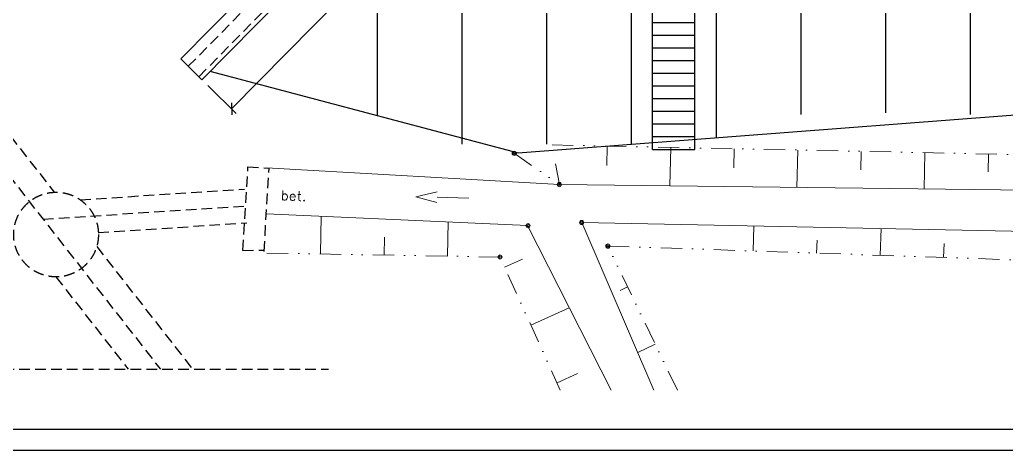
# Model space of a CAD drawing. Header units: millimetres. Extents: x -1069826 to 2704411, y -432732 to 412301.
# Drawn here: x 463717 to 487002, y 11640 to 21810 of the extents above; entities that cross this region are included whole.
import ezdxf

# ---------------------------------------------------------------- set-up
doc = ezdxf.new("R2010")
doc.units = ezdxf.units.MM
doc.header["$LTSCALE"] = 1000
doc.header["$MEASUREMENT"] = 0
doc.linetypes.add('DIVIDE', pattern=[1.25, 0.5, -0.25, 0, -0.25, 0, -0.25])
doc.linetypes.add('HIDDEN', pattern=[0.375, 0.25, -0.125])
for name, color, linetype in [('0-RAM-L', 7, 'Continuous'), ('0-T', 7, 'Continuous'), ('61_RZEDNE-T', 7, 'Continuous'), ('AAA_WIADUKT', 7, 'Continuous'), ('DROGO-T', 7, 'Continuous'), ('DROGOWA', 7, 'Continuous')]:
    doc.layers.add(name, color=color, linetype=linetype)
for name, color, linetype, lineweight in [('16', 253, 'Continuous', 0), ('45', 253, 'Continuous', 0), ('46', 253, 'Continuous', 0), ('51', 253, 'Continuous', 0), ('60', 253, 'Continuous', 0), ('62_rzedne_punkty', 253, 'Continuous', 0)]:
    doc.layers.add(name, color=color, linetype=linetype, lineweight=lineweight)
doc.styles.add('CDMSTYLE', font='CDMSIMPL', dxfattribs={"width": 0.8, "bigfont": 'CDMBIGPL'})
doc.dimstyles.new('CDMOG-MM-100', dxfattribs={"dimscale": 100, "dimtxt": 2.5, "dimasz": 2, "dimexe": 1.5, "dimexo": 3, "dimgap": 0.5, "dimtad": 1, "dimdec": 0, "dimrnd": 1, "dimzin": 1, "dimdsep": 46, "dimtxsty": 'CDMSTYLE', "dimblk": 'OBLIQUE', "dimblk1": 'OBLIQUE', "dimblk2": 'OBLIQUE', "dimsah": 1, "dimcen": -2.5, "dimclrd": 9, "dimclre": 9, "dimclrt": 9, "dimadec": 0, "dimazin": 0, "dimtfac": 1, "dimtmove": 2, "dimatfit": 3, "dimldrblk": 'OBLIQUE', "dimfxl": 1, "dimtvp": 1, "dimtolj": 1, "dimtzin": 0, "dimarcsym": 0})
doc.dimstyles.new('CDMOG-MM-100$2', dxfattribs={"dimscale": 100, "dimtxt": 2.5, "dimasz": 2, "dimexe": 1.5, "dimexo": 5, "dimgap": 0.5, "dimtad": 1, "dimdec": 0, "dimrnd": 1, "dimzin": 1, "dimdsep": 46, "dimtxsty": 'CDMSTYLE', "dimblk": 'OBLIQUE', "dimblk1": 'CLOSED', "dimblk2": 'CLOSED', "dimsah": 1, "dimtsz": 1, "dimcen": -2.5, "dimclrd": 9, "dimclre": 9, "dimclrt": 9, "dimadec": 0, "dimazin": 0, "dimtfac": 1, "dimtmove": 2, "dimatfit": 3, "dimldrblk": 'CLOSED', "dimfxl": 1, "dimtvp": 1, "dimtolj": 1, "dimtzin": 0, "dimarcsym": 0})

# ---------------------------------------------------------------- blocks, each defined once
blk = doc.blocks.new('*D627')
at = {"color": 9, "linetype": 'ByBlock', "transparency": 16777216}
blk.add_arc((461161, 32784), 3007, 0, 37.9933, dxfattribs=at)
for points in [[(463628, 34457), (463680, 34498), (463531, 34635)], [(464202, 32984), (464135, 32984), (464168, 32784)]]:
    blk.add_solid(points, dxfattribs=at)
at = {"layer": 'Defpoints', "color": 0, "linetype": 'ByBlock', "transparency": 16777216}
for p in [(488819, 54388), (464095, 33443), (427923, 32784), (508072, 32784), (436541, 13553)]:
    blk.add_point(p, dxfattribs=at)
at = {"color": 9, "linetype": 'ByBlock', "transparency": 16777216, "insert": (464070, 34075), "char_height": 250, "attachment_point": 5, "rotation": 293.9454, "style": 'CDMSTYLE'}
blk.add_mtext('\\A1;38°', dxfattribs=at)
blk = doc.blocks.new('_CLOSED')
at = {"color": 0, "linetype": 'ByBlock'}
for p, q in [((-1, 0.17), (0, 0)), ((-1, 0.17), (-1, -0.17)), ((0, 0), (-1, -0.17))]:
    blk.add_line(p, q, dxfattribs=at)
blk = doc.blocks.new('_OBLIQUE')
at = {"color": 0, "linetype": 'ByBlock'}
blk.add_line((-0.5, -0.5), (0.5, 0.5), dxfattribs=at)
blk = doc.blocks.new('*D628')
at = {"color": 9, "linetype": 'ByBlock', "transparency": 16777216}
blk.add_arc((467665, 37864), 3487, 0, 37.9933, dxfattribs=at)
for points in [[(470510, 39832), (470563, 39873), (470413, 40011)], [(471186, 38064), (471119, 38064), (471152, 37864)]]:
    blk.add_solid(points, dxfattribs=at)
at = {"layer": 'Defpoints', "color": 0, "linetype": 'ByBlock', "transparency": 16777216}
for p in [(488819, 54388), (471067, 38628), (427923, 37864), (508072, 37864), (436541, 13553)]:
    blk.add_point(p, dxfattribs=at)
at = {"color": 9, "linetype": 'ByBlock', "transparency": 16777216, "insert": (471128, 39056), "char_height": 250, "attachment_point": 5, "rotation": 288.9966, "style": 'CDMSTYLE'}
blk.add_mtext('\\A1;38°', dxfattribs=at)
blk = doc.blocks.new('*D883')
at = {"color": 9, "linetype": 'ByBlock', "transparency": 16777216}
for p, q in [((475283, 26371), (468719, 19702)), ((468159, 20253), (468826, 19597))]:
    blk.add_line(p, q, dxfattribs=at)
at = {"layer": 'Defpoints', "color": 0, "linetype": 'ByBlock', "transparency": 16777216}
for p in [(474509, 27133), (467945, 20464), (468719, 19702)]:
    blk.add_point(p, dxfattribs=at)
at = {"color": 9, "linetype": 'ByBlock', "transparency": 16777216, "xscale": 200, "yscale": 200, "zscale": 200}
for p, rotation in [((475283, 26371), 45.45665932107057), ((468719, 19702), 225.4566593210706)]:
    blk.add_blockref('_OBLIQUE', p, dxfattribs=dict(at, rotation=rotation))
at = {"color": 9, "linetype": 'ByBlock', "transparency": 16777216, "insert": (471876, 23159), "char_height": 250, "attachment_point": 5, "rotation": 45.4567, "style": 'CDMSTYLE'}
blk.add_mtext('\\A1;9360', dxfattribs=at)

msp = doc.modelspace()

# ---------------------------------------------------------------- linework, layer by layer
at = {"layer": '0-RAM-L', "color": 3, "linetype": 'Continuous'}
for points in [[(424374.6085, 11639.6098), (510645.0912, 11639.6098), (510645.0912, 56135.9303), (424374.6085, 56135.9303)], [(426207.1096, 12139.6098), (510145.0912, 12139.6098), (510145.0912, 55635.9303), (426207.1096, 55635.9303)]]:
    msp.add_lwpolyline(points, close=True, dxfattribs=at)
at = {"layer": '0-T', "color": 9, "linetype": 'Continuous'}
for p, q in [((484152.322, 29367.3163), (484152.322, 19609.5664)), ((486152.322, 29500.8243), (486152.322, 19569.1982)), ((482152.322, 29233.8084), (482152.322, 19569.1982)), ((478152.322, 28966.7925), (478152.322, 19022.2077)), ((478152.322, 28966.7925), (478152.322, 18868.672)), ((480152.322, 29100.3004), (480152.322, 19022.2077)), ((476152.322, 28660.1367), (476152.322, 19022.2077)), ((476152.322, 28660.1367), (476152.322, 18868.672)), ((474152.322, 26627.999), (474152.322, 18868.672)), ((474152.322, 26627.999), (474152.322, 19022.2077)), ((472152.322, 24595.8613), (472152.322, 19548.2027))]:
    msp.add_line(p, q, dxfattribs=at)
at = {"layer": '0-T', "color": 9, "linetype": 'HIDDEN'}
msp.add_line((426207.1096, 13553.3573), (471005.9452, 13553.3573), dxfattribs=at)
at = {"layer": '16', "color": 9, "linetype": 'Continuous'}
for p, q in [((469927.6979, 17773.5069), (469917.6661, 17548.7138)), ((470282.9893, 17683.2041), (470348.9808, 17680.1632))]:
    msp.add_line(p, q, dxfattribs=at)
at = {"layer": '16', "color": 9, "linetype": 'Continuous', "flags": 128}
for points in [[(469922.8567, 17667.3991), (469942.7695, 17687.6471), (469962.1414, 17697.3704), (469990.3879, 17696.1682), (470008.9968, 17684.6891), (470026.8291, 17662.6023), (470034.8134, 17628.5748), (470033.8146, 17607.2894), (470022.8594, 17575.8801), (470003.0295, 17555.3962), (469983.6576, 17545.6729), (469955.3282, 17547.111), (469937.038, 17558.4371), (469919.2058, 17580.5239)], [(470314.5373, 17756.2997), (470306.5861, 17573.8414), (470314.4619, 17541.6307), (470333.0708, 17530.1515), (470351.9019, 17529.3501)], [(470100.722, 17625.7697), (470214.1098, 17620.5722), (470215.0001, 17643.6743), (470206.5834, 17665.3604), (470197.7088, 17676.2858), (470179.0999, 17687.765), (470150.8533, 17688.9671), (470131.4814, 17679.2439), (470111.6516, 17658.76), (470100.722, 17625.7697), (470099.7232, 17604.4844), (470107.9178, 17572.1207), (470125.75, 17550.0339), (470144.123, 17538.4719), (470172.6054, 17537.3526), (470191.9773, 17547.0759), (470211.5713, 17567.4769)], [(470426.6439, 17547.404), (470416.7704, 17537.0441), (470425.6451, 17526.1187), (470435.6014, 17536.2427), (470426.6439, 17547.404)]]:
    msp.add_lwpolyline(points, dxfattribs=at)
at = {"layer": '45', "color": 9, "linetype": 'Continuous'}
for p, q in [((473066.9891, 17629.265), (473569.9449, 17740.8447)), ((473066.9891, 17629.265), (473563.4024, 17491.0438)), ((473566.5907, 17616.1801), (474316.4649, 17596.7186))]:
    msp.add_line(p, q, dxfattribs=at)
at = {"layer": '46', "color": 9, "linetype": 'Continuous'}
for p, q in [((476453.745, 17915.6726), (469542.9331, 18312.9152)), ((489992.6681, 17755.7949), (476453.745, 17915.6726)), ((469542.9331, 17225.421), (475698.9657, 16950.8243)), ((476980.6371, 17019.6901), (490154.4257, 16752.6825)), ((478684.9574, 13061.5542), (476980.6371, 17019.6901)), ((475698.9657, 16950.8243), (477675.6655, 13061.5542))]:
    msp.add_line(p, q, dxfattribs=at)
at = {"layer": '51', "color": 9, "linetype": 'DIVIDE'}
for p, q in [((475388.5854, 18654.2761), (476453.745, 17915.6726)), ((476283.5789, 18852.232), (489951.0283, 18567.9317)), ((476453.745, 17915.6726), (476283.5789, 18852.232)), ((477600.0583, 16463.617), (489700.8659, 16052.6944)), ((479238.2581, 13061.5542), (477600.0583, 16463.617)), ((475051.9754, 16204.0529), (469542.9331, 16297.9029)), ((476475.4029, 13061.5542), (475051.9754, 16204.0529))]:
    msp.add_line(p, q, dxfattribs=at)
at = {"layer": '51', "color": 9, "linetype": 'Continuous'}
for p, q in [((477581.0432, 18824.8919), (477571.448, 18363.6155)), ((479080.9692, 18794.511), (479062.5171, 17884.9372)), ((480580.2833, 18762.8551), (480571.4264, 18314.5577)), ((482080.5409, 18731.5308), (482061.9588, 17849.4703)), ((483579.855, 18699.8749), (483571.0732, 18266.4433)), ((485079.781, 18669.4939), (485062.3438, 17814.3349)), ((486579.0952, 18637.838), (486571.0516, 18217.3855)), ((470816.266, 16276.7082), (470831.5324, 17168.203)), ((473815.9641, 16225.432), (473829.4023, 17034.6671)), ((481026.5126, 16347.1547), (481046.0402, 16936.9976)), ((484024.813, 16245.569), (484045.8922, 16876.2358)), ((472315.8091, 16250.4326), (472323.1383, 16675.9338)), ((482525.191, 16296.196), (482535.4128, 16601.8781)), ((485523.4915, 16194.6103), (485534.9607, 16520.8701)), ((475160.5469, 15964.5007), (475583.1481, 16155.4255)), ((478065.4536, 15498.3226), (477886.8928, 15412.2469)), ((475779.8405, 14597.5108), (476685.9316, 15008.1798)), ((478715.4975, 14146.3799), (478303.1477, 13947.3985)), ((476398.8026, 13231.4643), (476882.624, 13450.2652))]:
    msp.add_line(p, q, dxfattribs=at)
at = {"layer": '60', "color": 9, "linetype": 'Continuous'}
for centre in [(475388.5854, 18654.2761), (476453.745, 17915.6726), (476980.6371, 17019.6901), (475713.6026, 16945.3689), (477600.0583, 16463.617), (475051.9754, 16204.0529)]:
    msp.add_circle(centre, 50, dxfattribs=at)
at = {"layer": '61_RZEDNE-T', "color": 1, "linetype": 'Continuous'}
for p, q in [((478652.322, 18748.0181), (478652.322, 29270.682)), ((479652.322, 18748.0181), (479652.322, 29270.682)), ((478652.322, 18748.0181), (479652.322, 18748.0181))]:
    msp.add_line(p, q, dxfattribs=at)
at = {"layer": '61_RZEDNE-T', "color": 9, "linetype": 'Continuous'}
for p, q in [((478652.322, 21748.0181), (479652.322, 21748.0181)), ((478652.322, 21448.0181), (479652.322, 21448.0181)), ((478652.322, 21148.0181), (479652.322, 21148.0181)), ((478652.322, 21148.0181), (479652.322, 21148.0181)), ((478652.322, 20848.0181), (479652.322, 20848.0181)), ((478652.322, 20548.0181), (479652.322, 20548.0181)), ((478652.322, 20248.0181), (479652.322, 20248.0181)), ((478652.322, 19948.0181), (479652.322, 19948.0181)), ((478652.322, 19648.0181), (479652.322, 19648.0181)), ((478652.322, 19348.0181), (479652.322, 19348.0181)), ((478652.322, 19048.0181), (479652.322, 19048.0181))]:
    msp.add_line(p, q, dxfattribs=at)
at = {"layer": '61_RZEDNE-T', "color": 9, "linetype": 'Continuous', "flags": 128}
msp.add_lwpolyline([(468201.9921, 20596.3723), (475485.0344, 18663.91), (492152.322, 19943.4222)], dxfattribs=at)
at = {"layer": '62_rzedne_punkty', "color": 9, "linetype": 'Continuous'}
for centre in [(475388.5854, 18654.2761), (476453.745, 17915.6726), (476980.6371, 17019.6901), (475713.6026, 16945.3689), (477600.0583, 16463.617), (475051.9754, 16204.0529)]:
    msp.add_circle(centre, 30, dxfattribs=at)
at = {"layer": 'AAA_WIADUKT', "color": 1, "linetype": 'HIDDEN'}
for p, q in [((467695.7982, 20709.256), (475662.322, 28803.7925)), ((467945.2502, 20463.749), (476153.3984, 28803.7925))]:
    msp.add_line(p, q, dxfattribs=at)
at = {"layer": 'DROGO-T', "color": 1, "linetype": 'Continuous'}
for p, q in [((475311.5531, 28803.7925), (467517.6182, 20884.6182)), ((468016.5223, 20393.6042), (476293.7059, 28803.7925)), ((467517.6182, 20884.6182), (468016.5223, 20393.6042))]:
    msp.add_line(p, q, dxfattribs=at)
at = {"layer": 'DROGOWA', "color": 9, "linetype": 'HIDDEN'}
for p, q in [((459298.3646, 23461.615), (467037.6719, 13553.3573)), ((460263.6696, 23200.49), (464533.1112, 17734.5321)), ((468984.5574, 16361.4315), (469103.1083, 18334.8496)), ((469103.1083, 18334.8496), (469602.2086, 18304.8667)), ((469483.6576, 16331.4486), (469602.2086, 18304.8667)), ((465144.6275, 17556.8302), (469021.5451, 17809.7556)), ((464268.3295, 17098.8113), (469047.5853, 17410.6041)), ((465573.2049, 16783.0895), (469073.6254, 17011.4526)), ((465533.773, 16453.4336), (467799.0131, 13553.3573)), ((468984.5574, 16361.4315), (469485.7992, 16367.099)), ((464571.9558, 15735.3854), (466276.3308, 13553.3573))]:
    msp.add_line(p, q, dxfattribs=at)
msp.add_circle((464574.3436, 16735.3825), 1000, dxfattribs=at)

# ---------------------------------------------------------------- dimensions: what is measured, and where the dimension line sits
at = {"layer": 'DROGO-T', "color": 1, "linetype": 'Continuous'}
dim = msp.add_angular_dim_2l(base=(464095.2057, 33443.1051), line1=((488819.4431, 54387.6234), (436541.3235, 13553.3573)), line2=((427922.5601, 32783.7925), (508072.2176, 32783.7925)), dimstyle='CDMOG-MM-100$2', override={"dimazin": 1}, dxfattribs=at)
dim.commit()
dim.dimension.update_dxf_attribs({"geometry": '*D627', "text_midpoint": (464069.6691, 34075.4435), "dimtype": 162})
dim = msp.add_angular_dim_2l(base=(471067.3688, 38628.3775), line1=((488819.4431, 54387.6234), (436541.3235, 13553.3573)), line2=((427922.5601, 37863.7925), (508072.2176, 37863.7925)), dimstyle='CDMOG-MM-100$2', override={"dimazin": 1}, dxfattribs=at)
dim.commit()
dim.dimension.update_dxf_attribs({"geometry": '*D628', "text_midpoint": (471127.7506, 39055.9588)})
at = {"layer": 'DROGO-T', "color": 9, "linetype": 'Continuous'}
dim = msp.add_linear_dim(base=(468719.198, 19702.041), p1=(474508.8768, 27132.8454), p2=(467945.2502, 20463.749), angle=45.45665932, text='9360', dimstyle='CDMOG-MM-100', override={"dimse1": 1}, dxfattribs=at)
dim.commit()
dim.dimension.update_dxf_attribs({"geometry": '*D883', "text_midpoint": (471876.2853, 23159.3427)})

doc.saveas('drawing.dxf')
